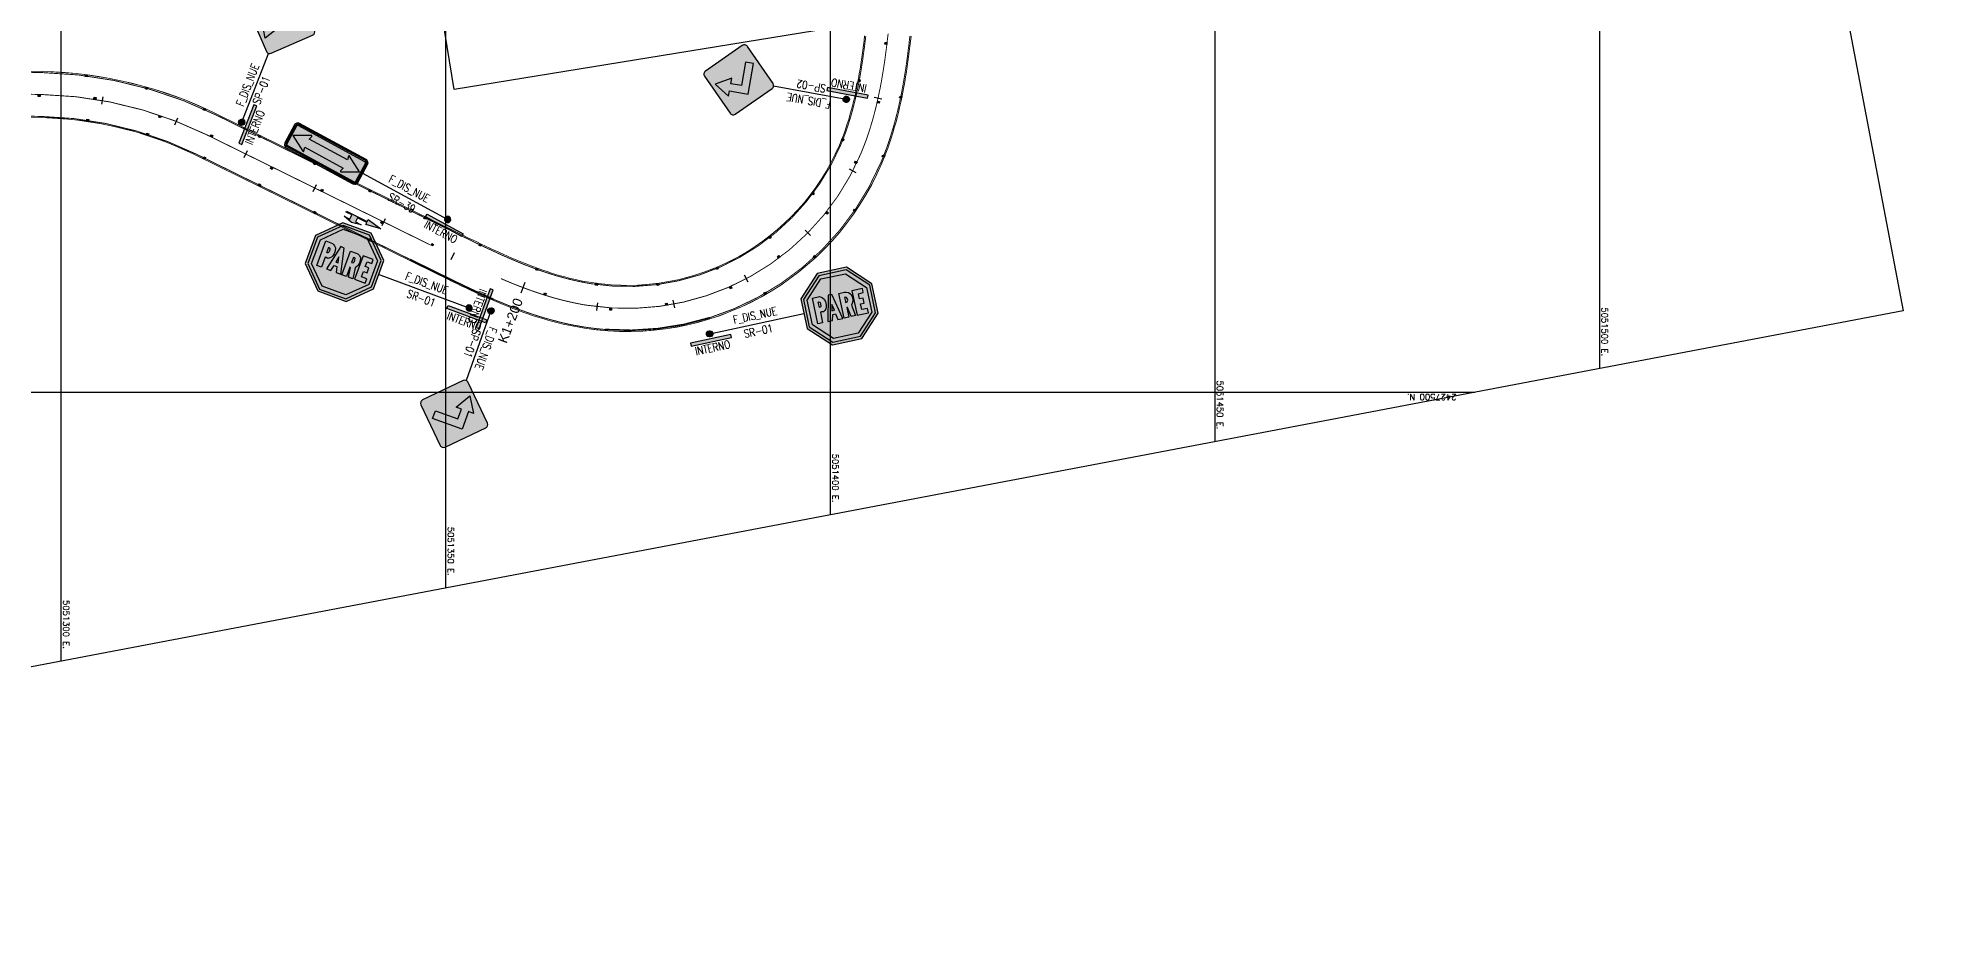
# Model space of a CAD drawing. Header units: metres. Extents: x 5050567 to 5051779, y 2427177 to 2427777.
# Drawn here: x 5051297 to 5051545, y 2427429.6 to 2427546 of the extents above; entities that cross this region are included whole.
import ezdxf
from ezdxf.enums import TextEntityAlignment as Align

# ---------------------------------------------------------------- set-up
doc = ezdxf.new("R2010")
doc.units = ezdxf.units.M
doc.linetypes.add('LCA (1m - 1m)', pattern=[2, 1, -1])
for name, color, linetype in [('C-ROAD-EJE PROYECTADO', 1, 'Continuous'), ('CVD-ALI-STA-MIN-CD', 7, 'Continuous'), ('GEN-COORD-IMPAR', 8, 'Continuous'), ('GEN-COORD-PAR', 8, 'Continuous'), ('Sen_Horizontal', 250, 'Continuous'), ('Sen_Vert_Preventivas', 7, 'Continuous'), ('Sen_Vert_Reglamentarias', 7, 'Continuous'), ('SPI-C-ROAD-STAN-MAJR', 7, 'Continuous'), ('TACHAS', 7, 'Continuous')]:
    doc.layers.add(name, color=color, linetype=linetype)
doc.layers.add('SEN_BASE_DEM', color=7, linetype='Continuous', lineweight=13, true_color=0xffffff)
doc.styles.add('CORDENADAS', font='romans.shx')
doc.styles.add('Romans', font='romans.shx', dxfattribs={"height": 2})
doc.styles.get("Standard").update_dxf_attribs({"font": 'simplex.shx'})
doc.styles.add('TEXTO_ACCION_FASE', font='romans.shx', dxfattribs={"width": 0.8})

# ---------------------------------------------------------------- blocks, each defined once
blk = doc.blocks.new('*U55')
at = {"layer": 'Sen_Horizontal', "true_color": 0xffffff}
h = blk.add_hatch(color=7, dxfattribs=at)
h.dxf.hatch_style = 1
h.paths.add_polyline_path([(0.97, -3.75), (0.67, -5), (0.67, -4.18), (0.07, -4.18), (0.07, -5), (-0.08, -5), (-0.08, -2), (-0.38, -2), (0, 0), (0.37, -2), (0.07, -2), (0.07, -3.33), (0.67, -3.33), (0.67, -2.5)])
at = {"layer": 'Sen_Horizontal', "color": 250, "linetype": 'Continuous'}
blk.add_lwpolyline([(0.97, -3.75), (0.67, -5), (0.67, -4.18), (0.07, -4.18), (0.07, -5), (-0.08, -5), (-0.08, -2), (-0.38, -2), (0, 0), (0.37, -2), (0.07, -2), (0.07, -3.33), (0.67, -3.33), (0.67, -2.5)], close=True, dxfattribs=at)
at = {"layer": 'Sen_Horizontal', "color": 250, "flags": 1}
blk.add_attdef('FASE_ACCIÓN', (2.05, 1.41), '', height=0.4, dxfattribs=at)
blk = doc.blocks.new('THA')
at = {"layer": 'TACHAS'}
h = blk.add_hatch(color=50, dxfattribs=at)
h.paths.add_polyline_path([(-0.12, 0.11), (-0.12, -0.13), (0.12, -0.13), (0.12, 0.11), (0.04, 0.1), (0.04, -0.1), (-0.04, -0.1), (-0.04, 0.1)])
h.paths.add_polyline_path([(-0.04, 0.09), (-0.04, -0.01), (-0.11, -0.01), (-0.11, 0.1)], flags=16)
h.paths.add_polyline_path([(0.04, 0.09), (0.11, 0.1), (0.11, -0.01), (0.04, 0)], flags=16)
h.paths.add_polyline_path([(-0.04, -0.01), (-0.04, -0.09), (-0.11, -0.12), (-0.11, -0.01)], flags=16)
h.paths.add_polyline_path([(0.04, 0), (0.11, -0.01), (0.11, -0.12), (0.04, -0.09)], flags=16)
for color, points in [(50, [(0.04, 0.1), (0.12, 0.11), (-0.12, 0.11), (-0.04, 0.1)]), (40, [(-0.11, -0.01), (-0.04, -0.01), (-0.04, 0.09), (-0.11, 0.1)]), (40, [(0.04, 0.09), (0.04, 0), (0.04, 0), (0.11, -0.01), (0.11, 0.1)]), (40, [(-0.04, -0.01), (-0.11, -0.01), (-0.11, -0.12), (-0.04, -0.09)]), (40, [(0.04, 0), (0.04, -0.09), (0.11, -0.12), (0.11, -0.01)])]:
    blk.add_hatch(color=color, dxfattribs=at).paths.add_polyline_path(points)
blk.add_hatch(color=50, dxfattribs=at).paths.add_polyline_path([(-0.04, 0.1), (-0.04, -0.1), (0.04, -0.1), (0.04, 0.1)], flags=17)
at = {"layer": 'TACHAS', "color": 7, "lineweight": 0, "ltscale": 10}
blk.add_line((0.04, 0), (0.04, 0), dxfattribs=at)
at = {"layer": 'TACHAS', "color": 7, "true_color": 0xffffff}
blk.add_lwpolyline([(0.12, -0.13), (-0.12, -0.13), (-0.12, 0.11), (0.12, 0.11)], close=True, dxfattribs=at)
at = {"layer": 'TACHAS', "color": 18, "lineweight": 0, "true_color": 0x000000, "const_width": 0.0004}
for points in [[(-0.12, -0.13), (0.12, -0.13), (0.12, 0.11), (-0.12, 0.11)], [(0.04, 0.1), (-0.04, 0.1), (-0.04, -0.1), (0.04, -0.1)], [(0.04, -0.09), (0.11, -0.12), (0.11, -0.01), (0.04, 0)]]:
    blk.add_lwpolyline(points, close=True, dxfattribs=at)
for points in [[(-0.12, 0.11), (-0.04, 0.1)], [(-0.04, 0.09), (-0.04, -0.01), (-0.11, -0.01)], [(0.12, 0.11), (0.04, 0.1)], [(0.11, -0.01), (0.11, 0.1), (0.04, 0.09), (0.04, 0), (0.11, -0.01)], [(-0.12, -0.13), (-0.04, -0.1)], [(-0.11, -0.12), (-0.11, -0.01), (-0.04, -0.01), (-0.04, -0.09)], [(-0.11, -0.12), (-0.04, -0.09)], [(0.12, -0.13), (0.04, -0.1)]]:
    blk.add_lwpolyline(points, dxfattribs=at)
at = {"layer": 'TACHAS', "color": 18, "lineweight": 0, "true_color": 0x000000}
blk.add_lwpolyline([(-0.11, 0.1, 0.0004, 0.0004, 0), (-0.04, 0.09, 0.000182, 0.000182, 0)], format="xyseb", dxfattribs=at)
blk = doc.blocks.new('th-')
at = {"layer": 'TACHAS', "true_color": 0xffffff}
h = blk.add_hatch(color=7, dxfattribs=at)
h.dxf.hatch_style = 1
h.paths.add_polyline_path([(0, -0.12), (-0.24, -0.12), (-0.24, 0.12), (0, 0.12)])
at = {"layer": 'TACHAS'}
for points in [[(-0.01, 0.11), (-0.08, 0.1), (-0.08, 0.01), (-0.07, 0.01), (-0.01, 0)], [(-0.01, 0), (-0.08, 0.01), (-0.08, -0.08), (-0.01, -0.11)]]:
    blk.add_hatch(color=1, dxfattribs=at).paths.add_polyline_path(points)
at = {"layer": 'TACHAS', "color": 7, "lineweight": 0, "ltscale": 10}
blk.add_line((-0.08, 0.01), (-0.07, 0.01), dxfattribs=at)
at = {"layer": 'TACHAS', "color": 18, "lineweight": 30, "true_color": 0x000000}
blk.add_lwpolyline([(0, -0.12), (-0.24, -0.12), (-0.24, 0.12), (0, 0.12)], close=True, dxfattribs=at)
at = {"layer": 'TACHAS', "color": 18, "lineweight": 5, "true_color": 0x000000, "const_width": 0.0004}
for points in [[(-0.24, -0.12), (0, -0.12), (0, 0.12), (-0.24, 0.12)], [(-0.08, 0.11), (-0.15, 0.11), (-0.15, -0.08), (-0.08, -0.08)], [(-0.08, -0.08), (-0.01, -0.11), (-0.01, 0), (-0.08, 0.01)]]:
    blk.add_lwpolyline(points, close=True, dxfattribs=at)
at = {"layer": 'TACHAS', "color": 18, "lineweight": 5, "true_color": 0x000000}
for points, const_width in [([(-0.24, 0.12), (-0.15, 0.11)], 0.0004), ([(-0.23, 0.11), (-0.23, 0)], 0.000182), ([(-0.16, 0.1), (-0.16, 0), (-0.23, 0)], 0.0004), ([(0, 0.12), (-0.08, 0.11)], 0.0004), ([(-0.01, 0), (-0.01, 0.11), (-0.08, 0.1), (-0.08, 0.01), (-0.01, 0)], 0.0004), ([(-0.23, -0.11), (-0.23, 0), (-0.16, 0), (-0.16, -0.08)], 0.0004), ([(-0.23, -0.11), (-0.16, -0.08)], 0.0004), ([(0, -0.12), (-0.08, -0.08)], 0.0004)]:
    blk.add_lwpolyline(points, dxfattribs=dict(at, const_width=const_width))
for points in [[(-0.23, 0.11, 0.0004, 0.0004, 0), (-0.16, 0.1, 0.000182, 0.000182, 0)], [(-0.24, -0.12, 0.0004, 0.0004, 0), (-0.15, -0.08, 0.000182, 0.000182, 0)]]:
    blk.add_lwpolyline(points, format="xyseb", dxfattribs=at)
blk = doc.blocks.new('*U83')
h = blk.add_hatch(color=40)
edge = h.paths.add_edge_path()
edge.add_line((18.19, -5.59), (23.35, -0.42))
edge.add_arc((22.92, 0), 0.6, 315, 405)
edge.add_line((23.35, 0.42), (18.19, 5.59))
edge.add_arc((17.76, 5.16), 0.6, 45, 135)
edge.add_line((17.34, 5.59), (12.18, 0.42))
edge.add_arc((12.6, 0), 0.6, 135, 225)
edge.add_line((12.18, -0.42), (17.34, -5.59))
edge.add_arc((17.76, -5.16), 0.6, 225, 315)
at = {"true_color": 0x000000}
h = blk.add_hatch(color=18, dxfattribs=at)
edge = h.paths.add_edge_path()
edge.add_line((18.08, -5.48), (23.24, -0.32))
edge.add_arc((22.92, 0), 0.45, 315, 405)
edge.add_line((23.24, 0.32), (18.08, 5.48))
edge.add_arc((17.76, 5.16), 0.45, 45, 135)
edge.add_line((17.44, 5.48), (12.28, 0.32))
edge.add_arc((12.6, 0), 0.45, 135, 225)
edge.add_line((12.28, -0.32), (17.44, -5.48))
edge.add_arc((17.76, -5.16), 0.45, 225, 315)
edge = h.paths.add_edge_path(flags=16)
edge.add_line((17.97, -5.37), (23.14, -0.21))
edge.add_arc((22.92, 0), 0.3, 315, 405)
edge.add_line((23.14, 0.21), (17.97, 5.37))
edge.add_arc((17.76, 5.16), 0.3, 45, 135)
edge.add_line((17.55, 5.37), (12.39, 0.21))
edge.add_arc((12.6, 0), 0.3, 135, 225)
edge.add_line((12.39, -0.21), (17.55, -5.37))
edge.add_arc((17.76, -5.16), 0.3, 225, 315)
h = blk.add_hatch(color=250)
edge = h.paths.add_edge_path()
edge.add_ellipse((0, 0), major_axis=(-0.358, 0.358), ratio=1, start_angle=225, end_angle=225)
blk.add_hatch(color=18, dxfattribs=at).paths.add_polyline_path([(14.13, 1.41), (16.62, 2.94), (16.62, 2.05), (19.67, 2.05), (19.67, -3.04), (18.34, -3.04), (18.34, 0.85), (16.62, 0.85), (16.62, -0.08)])
blk.add_hatch(color=250).paths.add_polyline_path([(3.35, -0.83), (-3.35, -0.83), (-3.35, -1.33), (3.35, -1.33)])
at = {"color": 18, "linetype": 'Continuous', "lineweight": -3, "true_color": 0x000000}
blk.add_lwpolyline([(17.34, -5.59, 0.414214), (18.19, -5.59), (23.35, -0.42, 0.414214), (23.35, 0.42), (18.19, 5.59, 0.414214), (17.34, 5.59), (12.18, 0.42, 0.414214), (12.18, -0.42)], format="xyb", close=True, dxfattribs=at)
at = {"color": 18, "true_color": 0x000000}
blk.add_lwpolyline([(14.13, 1.41), (16.62, 2.94), (16.62, 2.05), (19.67, 2.05), (19.67, -3.04), (18.34, -3.04), (18.34, 0.85), (16.62, 0.85), (16.62, -0.08)], close=True, dxfattribs=at)
at = {"color": 250}
blk.add_lwpolyline([(-3.35, -0.83), (-3.35, -1.33), (3.35, -1.33), (3.35, -0.83)], close=True, dxfattribs=at)
blk.add_lwpolyline([(0, 0), (12, 0)], dxfattribs=at)
blk.add_ellipse((0, 0), major_axis=(-0.358, 0.358), ratio=1, start_param=3.926991, end_param=10.210176, dxfattribs=at)
at = {"style": 'TEXTO_ACCION_FASE', "width": 0.8}
blk.add_text('SP-01', height=1.3, dxfattribs=at).set_placement((6, -1.1), align=Align.MIDDLE_CENTER)
for tag, p in [('FASE_ACCION', (6, 1.3)), ('INTERNO', (0, -2.3))]:
    blk.add_attdef(tag, text='', height=1.3, dxfattribs=at).set_placement(p, align=Align.MIDDLE_CENTER)
blk = doc.blocks.new('*U84')
h = blk.add_hatch(color=40)
edge = h.paths.add_edge_path()
edge.add_line((18.19, -5.59), (23.35, -0.42))
edge.add_arc((22.92, 0), 0.6, 315, 405)
edge.add_line((23.35, 0.42), (18.19, 5.59))
edge.add_arc((17.76, 5.16), 0.6, 45, 135)
edge.add_line((17.34, 5.59), (12.18, 0.42))
edge.add_arc((12.6, 0), 0.6, 135, 225)
edge.add_line((12.18, -0.42), (17.34, -5.59))
edge.add_arc((17.76, -5.16), 0.6, 225, 315)
at = {"true_color": 0x000000}
h = blk.add_hatch(color=18, dxfattribs=at)
edge = h.paths.add_edge_path()
edge.add_line((18.08, -5.48), (23.24, -0.32))
edge.add_arc((22.92, 0), 0.45, 315, 405)
edge.add_line((23.24, 0.32), (18.08, 5.48))
edge.add_arc((17.76, 5.16), 0.45, 45, 135)
edge.add_line((17.44, 5.48), (12.28, 0.32))
edge.add_arc((12.6, 0), 0.45, 135, 225)
edge.add_line((12.28, -0.32), (17.44, -5.48))
edge.add_arc((17.76, -5.16), 0.45, 225, 315)
edge = h.paths.add_edge_path(flags=16)
edge.add_line((17.97, -5.37), (23.14, -0.21))
edge.add_arc((22.92, 0), 0.3, 315, 405)
edge.add_line((23.14, 0.21), (17.97, 5.37))
edge.add_arc((17.76, 5.16), 0.3, 45, 135)
edge.add_line((17.55, 5.37), (12.39, 0.21))
edge.add_arc((12.6, 0), 0.3, 135, 225)
edge.add_line((12.39, -0.21), (17.55, -5.37))
edge.add_arc((17.76, -5.16), 0.3, 225, 315)
h = blk.add_hatch(color=250)
edge = h.paths.add_edge_path()
edge.add_ellipse((0, 0), major_axis=(-0.358, 0.358), ratio=1, start_angle=225, end_angle=225)
blk.add_hatch(color=18, dxfattribs=at).paths.add_polyline_path([(21.39, 1.41), (18.9, 2.94), (18.9, 2.05), (15.86, 2.05), (15.86, -3.04), (17.18, -3.04), (17.18, 0.85), (18.9, 0.85), (18.9, -0.08)])
blk.add_hatch(color=250).paths.add_polyline_path([(3.35, -0.83), (-3.35, -0.83), (-3.35, -1.33), (3.35, -1.33)])
at = {"color": 18, "true_color": 0x000000}
blk.add_line((17.76, 0), (17.76, 0), dxfattribs=at)
at = {"color": 18, "linetype": 'Continuous', "lineweight": -3, "true_color": 0x000000}
blk.add_lwpolyline([(17.34, -5.59, 0.414214), (18.19, -5.59), (23.35, -0.42, 0.414214), (23.35, 0.42), (18.19, 5.59, 0.414214), (17.34, 5.59), (12.18, 0.42, 0.414214), (12.18, -0.42)], format="xyb", close=True, dxfattribs=at)
at = {"color": 18, "true_color": 0x000000}
blk.add_lwpolyline([(21.39, 1.41), (18.9, 2.94), (18.9, 2.05), (15.86, 2.05), (15.86, -3.04), (17.18, -3.04), (17.18, 0.85), (18.9, 0.85), (18.9, -0.08)], close=True, dxfattribs=at)
at = {"color": 250}
blk.add_lwpolyline([(-3.35, -0.83), (-3.35, -1.33), (3.35, -1.33), (3.35, -0.83)], close=True, dxfattribs=at)
blk.add_lwpolyline([(0, 0), (12, 0)], dxfattribs=at)
blk.add_ellipse((0, 0), major_axis=(-0.358, 0.358), ratio=1, start_param=3.926991, end_param=10.210176, dxfattribs=at)
at = {"style": 'TEXTO_ACCION_FASE', "width": 0.8}
blk.add_text('SP-02', height=1.3, dxfattribs=at).set_placement((6, -1.1), align=Align.MIDDLE_CENTER)
for tag, p in [('FASE_ACCION', (6, 1.3)), ('INTERNO', (0, -2.3))]:
    blk.add_attdef(tag, text='', height=1.3, dxfattribs=at).set_placement(p, align=Align.MIDDLE_CENTER)
blk = doc.blocks.new('*U103')
at = {"true_color": 0x000000}
h = blk.add_hatch(color=18, dxfattribs=at)
edge = h.paths.add_edge_path(flags=16)
edge.add_arc((-18.94, -1.37), 0.1, 166.3423, 299.1139)
edge.add_line((-18.89, -1.46), (-16.27, 0))
edge.add_line((-16.27, 0), (-18.89, 1.46))
edge.add_arc((-18.94, 1.37), 0.1, 60.8861, 193.6577)
edge.add_line((-19.04, 1.35), (-18.89, 0.75))
edge.add_line((-18.89, 0.75), (-25.97, 0.75))
edge.add_line((-25.97, 0.75), (-25.82, 1.35))
edge.add_arc((-25.92, 1.37), 0.1, 346.3423, 479.1139)
edge.add_line((-25.97, 1.46), (-28.59, 0))
edge.add_line((-28.59, 0), (-25.97, -1.46))
edge.add_arc((-25.92, -1.37), 0.1, 240.8861, 373.6577)
edge.add_line((-25.82, -1.35), (-25.97, -0.75))
edge.add_line((-25.97, -0.75), (-18.89, -0.75))
edge.add_line((-18.89, -0.75), (-19.04, -1.35))
edge = h.paths.add_edge_path()
edge.add_arc((-16.27, -1.65), 0.6, 270, 360)
edge.add_line((-15.67, -1.65), (-15.67, 1.65))
edge.add_arc((-16.27, 1.65), 0.6, 0, 90)
edge.add_line((-16.27, 2.25), (-28.59, 2.25))
edge.add_arc((-28.59, 1.65), 0.6, 90, 180)
edge.add_line((-29.19, 1.65), (-29.19, -1.65))
edge.add_arc((-28.59, -1.65), 0.6, 180, 270)
edge.add_line((-28.59, -2.25), (-16.27, -2.25))
at = {"true_color": 0xffffff}
h = blk.add_hatch(color=7, dxfattribs=at)
edge = h.paths.add_edge_path(flags=16)
edge.add_arc((-16.27, -1.65), 0.2, 270, 360)
edge.add_line((-16.07, -1.65), (-16.07, 1.65))
edge.add_arc((-16.27, 1.65), 0.2, 0, 90)
edge.add_line((-16.27, 1.85), (-28.59, 1.85))
edge.add_arc((-28.59, 1.65), 0.2, 90, 180)
edge.add_line((-28.79, 1.65), (-28.79, -1.65))
edge.add_arc((-28.59, -1.65), 0.2, 180, 270)
edge.add_line((-28.59, -1.85), (-16.27, -1.85))
edge = h.paths.add_edge_path()
edge.add_arc((-16.27, -1.65), 0.4, 270, 360)
edge.add_line((-15.87, -1.65), (-15.87, 1.65))
edge.add_arc((-16.27, 1.65), 0.4, 0, 90)
edge.add_line((-16.27, 2.05), (-28.59, 2.05))
edge.add_arc((-28.59, 1.65), 0.4, 90, 180)
edge.add_line((-28.99, 1.65), (-28.99, -1.65))
edge.add_arc((-28.59, -1.65), 0.4, 180, 270)
edge.add_line((-28.59, -2.05), (-16.27, -2.05))
blk.add_hatch(color=7, dxfattribs=at).paths.add_polyline_path([(-25.97, 0.75), (-25.82, 1.35, 0.654205), (-25.97, 1.46), (-28.59, 0), (-25.97, -1.46, 0.654205), (-25.82, -1.35), (-25.97, -0.75), (-18.89, -0.75), (-19.04, -1.35, 0.654205), (-18.89, -1.46), (-16.27, 0), (-18.89, 1.46, 0.654205), (-19.04, 1.35), (-18.89, 0.75)])
h = blk.add_hatch(color=250)
edge = h.paths.add_edge_path()
edge.add_ellipse((0, 0), major_axis=(0.358, 0.358), ratio=1, start_angle=135, end_angle=135, ccw=False)
blk.add_hatch(color=250).paths.add_polyline_path([(-3.35, -0.83), (3.35, -0.83), (3.35, -1.33), (-3.35, -1.33)])
at = {"color": 18, "linetype": 'Continuous', "lineweight": -3, "true_color": 0x000000}
for points in [[(-16.27, -2.25, 0.414214), (-15.67, -1.65), (-15.67, 1.65, 0.414214), (-16.27, 2.25), (-28.59, 2.25, 0.414214), (-29.19, 1.65), (-29.19, -1.65, 0.414214), (-28.59, -2.25)], [(-16.27, -2.05, 0.414214), (-15.87, -1.65), (-15.87, 1.65, 0.414214), (-16.27, 2.05), (-28.59, 2.05, 0.414214), (-28.99, 1.65), (-28.99, -1.65, 0.414214), (-28.59, -2.05)], [(-16.27, -1.85, 0.414214), (-16.07, -1.65), (-16.07, 1.65, 0.414214), (-16.27, 1.85), (-28.59, 1.85, 0.414214), (-28.79, 1.65), (-28.79, -1.65, 0.414214), (-28.59, -1.85)]]:
    blk.add_lwpolyline(points, format="xyb", close=True, dxfattribs=at)
at = {"color": 18, "true_color": 0x000000}
blk.add_lwpolyline([(-19.04, -1.35, 0.654205), (-18.89, -1.46), (-16.27, 0), (-18.89, 1.46, 0.654205), (-19.04, 1.35), (-18.89, 0.75), (-25.97, 0.75), (-25.82, 1.35, 0.654205), (-25.97, 1.46), (-28.59, 0), (-25.97, -1.46, 0.654205), (-25.82, -1.35), (-25.97, -0.75), (-18.89, -0.75)], format="xyb", close=True, dxfattribs=at)
at = {"color": 250}
blk.add_lwpolyline([(0, 0), (-15.67, 0)], dxfattribs=at)
blk.add_lwpolyline([(3.35, -0.83), (3.35, -1.33), (-3.35, -1.33), (-3.35, -0.83)], close=True, dxfattribs=at)
at = {"color": 250, "extrusion": (0, 0, -1)}
blk.add_ellipse((0, 0), major_axis=(0.358, 0.358), ratio=1, start_param=3.926991, end_param=10.210176, dxfattribs=at)
at = {"style": 'TEXTO_ACCION_FASE', "width": 0.8}
blk.add_text('SR-39', height=1.3, dxfattribs=at).set_placement((-7.84, -1.2), align=Align.MIDDLE_CENTER)
for tag, p in [('FASE_ACCION', (-7.84, 1.4)), ('INTERNO', (0, -2.3))]:
    blk.add_attdef(tag, text='', height=1.3, dxfattribs=at).set_placement(p, align=Align.MIDDLE_CENTER)
blk = doc.blocks.new('*U106')
for color, points in [(1, [(-27.49, 2.45), (-27.49, -2.45), (-24.03, -5.91), (-19.13, -5.91), (-15.67, -2.45), (-15.67, 2.45), (-19.13, 5.91), (-24.03, 5.91)]), (250, [(-3.35, -0.83), (3.35, -0.83), (3.35, -1.33), (-3.35, -1.33)])]:
    blk.add_hatch(color=color).paths.add_polyline_path(points)
at = {"true_color": 0xffffff}
h = blk.add_hatch(color=7, dxfattribs=at)
h.dxf.hatch_style = 1
h.paths.add_polyline_path([(-27.08, 2.28), (-27.08, -2.28), (-23.86, -5.51), (-19.3, -5.51), (-16.07, -2.28), (-16.07, 2.28), (-19.3, 5.51), (-23.86, 5.51)])
h.paths.add_polyline_path([(-23.62, 4.94), (-26.52, 2.05), (-26.52, -2.05), (-23.62, -4.94), (-19.53, -4.94), (-16.64, -2.05), (-16.64, 2.05), (-19.53, 4.94)], flags=16)
h.paths.add_polyline_path([(-20.49, 1.21), (-20.26, 1.21), (-19.82, 0.87), (-20.49, 0.05)], flags=0)
h = blk.add_hatch(color=7, dxfattribs=at)
h.dxf.hatch_style = 1
h.paths.add_polyline_path([(-24.82, 1.36), (-24.78, 1.36), (-24.62, 1.31), (-24.55, 1.21), (-24.51, 0.99), (-24.54, 0.64), (-24.57, 0.54), (-24.66, 0.48), (-24.71, 0.47), (-24.82, 0.47)], flags=16)
h.paths.add_polyline_path([(-25.61, 2.18), (-24.44, 2.18), (-24.2, 2.03), (-23.99, 1.9), (-23.77, 1.64), (-23.66, 1.2), (-23.63, 0.66), (-23.71, 0.29), (-23.86, 0.03), (-24.05, -0.2), (-24.31, -0.37), (-24.66, -0.33), (-24.82, -0.34), (-24.82, -2.07), (-25.61, -2.07)])
h.paths.add_polyline_path([(-22.75, 0.48), (-22.93, -0.49), (-22.51, -0.47)], flags=16)
h.paths.add_polyline_path([(-23.02, 2.14), (-23.96, -2.07), (-23.18, -2.07), (-22.94, -1.12), (-22.49, -1.12), (-22.28, -2.07), (-21.47, -2.07), (-22.41, 2.1)])
h.paths.add_polyline_path([(-20.49, 1.21), (-20.49, 0.32), (-20.44, 0.32), (-20.22, 0.39), (-20.13, 0.5), (-20.08, 0.64), (-20.11, 0.93), (-20.17, 1.13), (-20.26, 1.21)], flags=16)
h.paths.add_polyline_path([(-20.33, 2.03), (-20.03, 2), (-19.69, 1.86), (-19.39, 1.53), (-19.26, 1.09), (-19.23, 0.69), (-19.32, 0.31), (-19.47, -0.01), (-19.64, -0.26), (-19.66, -0.27), (-19.36, -2.07), (-20.11, -2.07), (-20.39, -0.5), (-20.47, -0.5), (-20.47, -2.07), (-21.27, -2.07), (-21.27, 2.03)])
h.paths.add_polyline_path([(-17.35, 2.01), (-19.11, 2.01), (-19.11, -2.07), (-17.22, -2.07), (-17.22, -1.32), (-18.18, -1.32), (-18.18, -0.36), (-17.54, -0.36), (-17.54, 0.47), (-18.16, 0.47), (-18.16, 1.32), (-17.35, 1.32)])
h = blk.add_hatch(color=250)
edge = h.paths.add_edge_path()
edge.add_ellipse((0, 0), major_axis=(0.358, 0.358), ratio=1, start_angle=135, end_angle=135, ccw=False)
at = {"color": 1}
for points in [[(-19.13, 5.91), (-24.03, 5.91), (-27.49, 2.45), (-27.49, -2.45), (-24.03, -5.91), (-19.13, -5.91), (-15.67, -2.45), (-15.67, 2.45)], [(-19.3, 5.51), (-23.86, 5.51), (-27.08, 2.28), (-27.08, -2.28), (-23.86, -5.51), (-19.3, -5.51), (-16.07, -2.28), (-16.07, 2.28)], [(-19.53, 4.94), (-16.64, 2.05), (-16.64, -2.05), (-19.53, -4.94), (-23.62, -4.94), (-26.52, -2.05), (-26.52, 2.05), (-23.62, 4.94)]]:
    blk.add_lwpolyline(points, close=True, dxfattribs=at)
at = {"color": 7, "true_color": 0xffffff}
for points in [[(-25.61, 2.18), (-24.44, 2.18), (-24.2, 2.03), (-23.99, 1.9), (-23.77, 1.64), (-23.66, 1.2), (-23.63, 0.66), (-23.71, 0.29), (-23.86, 0.03), (-24.05, -0.2), (-24.31, -0.37), (-24.66, -0.33), (-24.82, -0.34), (-24.82, -2.07), (-25.61, -2.07)], [(-24.82, 1.36), (-24.78, 1.36), (-24.62, 1.31), (-24.55, 1.21), (-24.51, 0.99), (-24.54, 0.64), (-24.57, 0.54), (-24.66, 0.48), (-24.71, 0.47), (-24.82, 0.47)], [(-23.02, 2.14), (-23.96, -2.07), (-23.18, -2.07), (-22.94, -1.12), (-22.49, -1.12), (-22.28, -2.07), (-21.47, -2.07), (-22.41, 2.1)], [(-22.75, 0.48), (-22.93, -0.49), (-22.51, -0.47)], [(-20.33, 2.03), (-20.03, 2), (-19.69, 1.86), (-19.39, 1.53), (-19.26, 1.09), (-19.23, 0.69), (-19.32, 0.31), (-19.47, -0.01), (-19.64, -0.26), (-19.66, -0.27), (-19.36, -2.07), (-20.11, -2.07), (-20.39, -0.5), (-20.47, -0.5), (-20.47, -2.07), (-21.27, -2.07), (-21.27, 2.03)], [(-20.49, 1.21), (-20.49, 0.32), (-20.44, 0.32), (-20.22, 0.39), (-20.13, 0.5), (-20.08, 0.64), (-20.11, 0.93), (-20.17, 1.13), (-20.26, 1.21)], [(-17.35, 2.01), (-19.11, 2.01), (-19.11, -2.07), (-17.22, -2.07), (-17.22, -1.32), (-18.18, -1.32), (-18.18, -0.36), (-17.54, -0.36), (-17.54, 0.47), (-18.16, 0.47), (-18.16, 1.32), (-17.35, 1.32)]]:
    blk.add_lwpolyline(points, close=True, dxfattribs=at)
at = {"color": 250}
blk.add_lwpolyline([(0, 0), (-15.67, 0)], dxfattribs=at)
blk.add_lwpolyline([(3.35, -0.83), (3.35, -1.33), (-3.35, -1.33), (-3.35, -0.83)], close=True, dxfattribs=at)
at = {"color": 250, "extrusion": (0, 0, -1)}
blk.add_ellipse((0, 0), major_axis=(0.358, 0.358), ratio=1, start_param=3.926991, end_param=10.210176, dxfattribs=at)
at = {"style": 'TEXTO_ACCION_FASE', "width": 0.8}
blk.add_text('SR-01', height=1.3, dxfattribs=at).set_placement((-7.84, -1.2), align=Align.MIDDLE_CENTER)
for tag, p in [('FASE_ACCION', (-7.84, 1.4)), ('INTERNO', (0, -2.3))]:
    blk.add_attdef(tag, text='', height=1.3, dxfattribs=at).set_placement(p, align=Align.MIDDLE_CENTER)
blk = doc.blocks.new('*U107')
for color, points in [(1, [(15.67, 2.45), (15.67, -2.45), (19.13, -5.91), (24.03, -5.91), (27.49, -2.45), (27.49, 2.45), (24.03, 5.91), (19.13, 5.91)]), (250, [(3.35, -0.83), (-3.35, -0.83), (-3.35, -1.33), (3.35, -1.33)])]:
    blk.add_hatch(color=color).paths.add_polyline_path(points)
at = {"true_color": 0xffffff}
h = blk.add_hatch(color=7, dxfattribs=at)
h.dxf.hatch_style = 1
h.paths.add_polyline_path([(16.07, 2.28), (16.07, -2.28), (19.3, -5.51), (23.86, -5.51), (27.08, -2.28), (27.08, 2.28), (23.86, 5.51), (19.3, 5.51)])
h.paths.add_polyline_path([(19.53, 4.94), (16.64, 2.05), (16.64, -2.05), (19.53, -4.94), (23.62, -4.94), (26.52, -2.05), (26.52, 2.05), (23.62, 4.94)], flags=16)
h.paths.add_polyline_path([(22.67, 1.21), (22.89, 1.21), (23.33, 0.87), (22.67, 0.05)], flags=0)
h = blk.add_hatch(color=250)
edge = h.paths.add_edge_path()
edge.add_ellipse((0, 0), major_axis=(-0.358, 0.358), ratio=1, start_angle=225, end_angle=225)
h = blk.add_hatch(color=7, dxfattribs=at)
h.dxf.hatch_style = 1
h.paths.add_polyline_path([(18.33, 1.36), (18.38, 1.36), (18.54, 1.31), (18.6, 1.21), (18.64, 0.99), (18.62, 0.64), (18.58, 0.54), (18.49, 0.48), (18.44, 0.47), (18.33, 0.47)], flags=16)
h.paths.add_polyline_path([(17.55, 2.18), (18.72, 2.18), (18.95, 2.03), (19.17, 1.9), (19.38, 1.64), (19.5, 1.2), (19.52, 0.66), (19.44, 0.29), (19.3, 0.03), (19.1, -0.2), (18.85, -0.37), (18.5, -0.33), (18.33, -0.34), (18.33, -2.07), (17.55, -2.07)])
h.paths.add_polyline_path([(20.41, 0.48), (20.22, -0.49), (20.65, -0.47)], flags=16)
h.paths.add_polyline_path([(20.13, 2.14), (19.19, -2.07), (19.97, -2.07), (20.21, -1.12), (20.66, -1.12), (20.87, -2.07), (21.68, -2.07), (20.75, 2.1)])
h.paths.add_polyline_path([(22.67, 1.21), (22.67, 0.32), (22.72, 0.32), (22.94, 0.39), (23.03, 0.5), (23.08, 0.64), (23.05, 0.93), (22.99, 1.13), (22.89, 1.21)], flags=16)
h.paths.add_polyline_path([(22.83, 2.03), (23.13, 2), (23.47, 1.86), (23.77, 1.53), (23.89, 1.09), (23.93, 0.69), (23.83, 0.31), (23.68, -0.01), (23.52, -0.26), (23.5, -0.27), (23.8, -2.07), (23.05, -2.07), (22.77, -0.5), (22.68, -0.5), (22.68, -2.07), (21.88, -2.07), (21.88, 2.03)])
h.paths.add_polyline_path([(25.81, 2.01), (24.05, 2.01), (24.05, -2.07), (25.93, -2.07), (25.93, -1.32), (24.98, -1.32), (24.98, -0.36), (25.62, -0.36), (25.62, 0.47), (24.99, 0.47), (24.99, 1.32), (25.81, 1.32)])
at = {"color": 1}
for points in [[(24.03, 5.91), (19.13, 5.91), (15.67, 2.45), (15.67, -2.45), (19.13, -5.91), (24.03, -5.91), (27.49, -2.45), (27.49, 2.45)], [(23.86, 5.51), (19.3, 5.51), (16.07, 2.28), (16.07, -2.28), (19.3, -5.51), (23.86, -5.51), (27.08, -2.28), (27.08, 2.28)], [(23.62, 4.94), (26.52, 2.05), (26.52, -2.05), (23.62, -4.94), (19.53, -4.94), (16.64, -2.05), (16.64, 2.05), (19.53, 4.94)]]:
    blk.add_lwpolyline(points, close=True, dxfattribs=at)
at = {"color": 7, "true_color": 0xffffff}
for points in [[(17.55, 2.18), (18.72, 2.18), (18.95, 2.03), (19.17, 1.9), (19.38, 1.64), (19.5, 1.2), (19.52, 0.66), (19.44, 0.29), (19.3, 0.03), (19.1, -0.2), (18.85, -0.37), (18.5, -0.33), (18.33, -0.34), (18.33, -2.07), (17.55, -2.07)], [(18.33, 1.36), (18.38, 1.36), (18.54, 1.31), (18.6, 1.21), (18.64, 0.99), (18.62, 0.64), (18.58, 0.54), (18.49, 0.48), (18.44, 0.47), (18.33, 0.47)], [(20.13, 2.14), (19.19, -2.07), (19.97, -2.07), (20.21, -1.12), (20.66, -1.12), (20.87, -2.07), (21.68, -2.07), (20.75, 2.1)], [(20.41, 0.48), (20.22, -0.49), (20.65, -0.47)], [(22.83, 2.03), (23.13, 2), (23.47, 1.86), (23.77, 1.53), (23.89, 1.09), (23.93, 0.69), (23.83, 0.31), (23.68, -0.01), (23.52, -0.26), (23.5, -0.27), (23.8, -2.07), (23.05, -2.07), (22.77, -0.5), (22.68, -0.5), (22.68, -2.07), (21.88, -2.07), (21.88, 2.03)], [(22.67, 1.21), (22.67, 0.32), (22.72, 0.32), (22.94, 0.39), (23.03, 0.5), (23.08, 0.64), (23.05, 0.93), (22.99, 1.13), (22.89, 1.21)], [(25.81, 2.01), (24.05, 2.01), (24.05, -2.07), (25.93, -2.07), (25.93, -1.32), (24.98, -1.32), (24.98, -0.36), (25.62, -0.36), (25.62, 0.47), (24.99, 0.47), (24.99, 1.32), (25.81, 1.32)]]:
    blk.add_lwpolyline(points, close=True, dxfattribs=at)
at = {"color": 250}
blk.add_lwpolyline([(-3.35, -0.83), (-3.35, -1.33), (3.35, -1.33), (3.35, -0.83)], close=True, dxfattribs=at)
blk.add_lwpolyline([(0, 0), (15.67, 0)], dxfattribs=at)
blk.add_ellipse((0, 0), major_axis=(-0.358, 0.358), ratio=1, start_param=3.926991, end_param=10.210176, dxfattribs=at)
at = {"style": 'TEXTO_ACCION_FASE', "width": 0.8}
blk.add_text('SR-01', height=1.3, dxfattribs=at).set_placement((7.84, -1.2), align=Align.MIDDLE_CENTER)
for tag, p in [('FASE_ACCION', (7.84, 1.4)), ('INTERNO', (0, -2.3))]:
    blk.add_attdef(tag, text='', height=1.3, dxfattribs=at).set_placement(p, align=Align.MIDDLE_CENTER)
blk = doc.blocks.new('AeccTickLine')
blk.add_line((0, -0.5), (0, 0.5))

msp = doc.modelspace()

# ---------------------------------------------------------------- linework, layer by layer
at = {"layer": 'C-ROAD-EJE PROYECTADO', "color": 30, "linetype": 'Continuous', "lineweight": -3, "const_width": 0.05, "flags": 128}
for points in [[(5051259.82, 2427536.51), (5051297.41, 2427535.69, -0.109433), (5051317.58, 2427530.77), (5051348.48, 2427515.54), (5051349.06, 2427515.26), (5051349.64, 2427514.97), (5051350.23, 2427514.68), (5051350.81, 2427514.4), (5051351.4, 2427514.11), (5051351.99, 2427513.83), (5051352.58, 2427513.55), (5051353.18, 2427513.27), (5051353.78, 2427512.99), (5051354.38, 2427512.71), (5051354.99, 2427512.44), (5051355.6, 2427512.17), (5051356.21, 2427511.9), (5051356.83, 2427511.64), (5051357.45, 2427511.39), (5051358.08, 2427511.13), (5051358.71, 2427510.89), (5051359.34, 2427510.65), (5051359.98, 2427510.42), (5051360.63, 2427510.19), (5051361.27, 2427509.97), (5051361.93, 2427509.76), (5051362.58, 2427509.56), (5051363.25, 2427509.37), (5051363.91, 2427509.18), (5051364.58, 2427509.01), (5051365.26, 2427508.85), (5051365.94, 2427508.7), (5051366.63, 2427508.56), (5051367.32, 2427508.43), (5051368.01, 2427508.31, 0.343178), (5051406.67, 2427529.76), (5051406.94, 2427530.41), (5051407.19, 2427531.06), (5051407.44, 2427531.71), (5051407.67, 2427532.37), (5051407.89, 2427533.03), (5051408.1, 2427533.69), (5051408.29, 2427534.35), (5051408.48, 2427535.02), (5051408.66, 2427535.68), (5051408.82, 2427536.35), (5051408.98, 2427537.01), (5051409.13, 2427537.68), (5051409.27, 2427538.34), (5051409.4, 2427539.01), (5051409.53, 2427539.67), (5051409.65, 2427540.34), (5051409.76, 2427541), (5051409.86, 2427541.66), (5051409.96, 2427542.33), (5051410.06, 2427542.99), (5051410.15, 2427543.64), (5051410.23, 2427544.3), (5051410.31, 2427544.96), (5051410.39, 2427545.61), (5051410.47, 2427546.27)], [(5051259.95, 2427542.51), (5051297.54, 2427541.69, -0.109433), (5051320.23, 2427536.15), (5051351.13, 2427520.92), (5051351.71, 2427520.64), (5051352.29, 2427520.36), (5051352.86, 2427520.07), (5051353.44, 2427519.8), (5051354.01, 2427519.52), (5051354.58, 2427519.24), (5051355.15, 2427518.97), (5051355.72, 2427518.7), (5051356.29, 2427518.44), (5051356.86, 2427518.18), (5051357.43, 2427517.92), (5051358, 2427517.67), (5051358.57, 2427517.42), (5051359.15, 2427517.18), (5051359.72, 2427516.94), (5051360.29, 2427516.71), (5051360.86, 2427516.49), (5051361.43, 2427516.27), (5051362.01, 2427516.07), (5051362.58, 2427515.86), (5051363.15, 2427515.67), (5051363.73, 2427515.48), (5051364.31, 2427515.31), (5051364.88, 2427515.14), (5051365.46, 2427514.98), (5051366.04, 2427514.83), (5051366.62, 2427514.69), (5051367.19, 2427514.56), (5051367.77, 2427514.44), (5051368.35, 2427514.34), (5051368.94, 2427514.24, 0.343096), (5051401.15, 2427532.11), (5051401.37, 2427532.65), (5051401.59, 2427533.2), (5051401.8, 2427533.76), (5051401.99, 2427534.32), (5051402.18, 2427534.88), (5051402.36, 2427535.45), (5051402.53, 2427536.02), (5051402.69, 2427536.6), (5051402.85, 2427537.18), (5051403, 2427537.77), (5051403.14, 2427538.36), (5051403.27, 2427538.95), (5051403.39, 2427539.55), (5051403.51, 2427540.15), (5051403.63, 2427540.75), (5051403.74, 2427541.36), (5051403.84, 2427541.97), (5051403.94, 2427542.58), (5051404.03, 2427543.2), (5051404.12, 2427543.81), (5051404.2, 2427544.43), (5051404.28, 2427545.05), (5051404.36, 2427545.68), (5051404.43, 2427546.31)]]:
    msp.add_lwpolyline(points, format="xyb", dxfattribs=at)
at = {"layer": 'GEN-COORD-IMPAR', "linetype": 'Continuous'}
msp.add_lwpolyline([(5051323.74, 2427707.4), (5051751.59, 2427777.04), (5051778.95, 2427608.98), (5051351.09, 2427539.34)], close=True, dxfattribs=at)
at = {"layer": 'GEN-COORD-PAR', "linetype": 'Continuous'}
for p, q in [((5051500, 2427503.08), (5051500, 2427676.41)), ((5051450, 2427493.57), (5051450, 2427666.9)), ((5051400, 2427484.06), (5051400, 2427657.39)), ((5051350, 2427474.55), (5051350, 2427647.88)), ((5051300, 2427465.04), (5051300, 2427638.37)), ((5051100.2, 2427500), (5051483.78, 2427500))]:
    msp.add_line(p, q, dxfattribs=at)
msp.add_lwpolyline([(5051081.78, 2427596.86), (5051507.63, 2427677.86), (5051539.44, 2427510.59), (5051113.6, 2427429.59)], close=True, dxfattribs=at)
at = {"layer": 'SEN_BASE_DEM'}
for points in [[(5051259.82, 2427536.51), (5051297.41, 2427535.69, -0.109433), (5051317.58, 2427530.77), (5051348.48, 2427515.54), (5051349.06, 2427515.26), (5051349.64, 2427514.97), (5051350.23, 2427514.68), (5051350.81, 2427514.4), (5051351.4, 2427514.11), (5051351.99, 2427513.83), (5051352.58, 2427513.55), (5051353.18, 2427513.27), (5051353.78, 2427512.99), (5051354.38, 2427512.71), (5051354.99, 2427512.44), (5051355.6, 2427512.17), (5051356.21, 2427511.9), (5051356.83, 2427511.64), (5051357.45, 2427511.39), (5051358.08, 2427511.13), (5051358.71, 2427510.89), (5051359.34, 2427510.65), (5051359.98, 2427510.42), (5051360.63, 2427510.19), (5051361.27, 2427509.97), (5051361.93, 2427509.76), (5051362.58, 2427509.56), (5051363.25, 2427509.37), (5051363.91, 2427509.18), (5051364.58, 2427509.01), (5051365.26, 2427508.85), (5051365.94, 2427508.7), (5051366.63, 2427508.56), (5051367.32, 2427508.43), (5051368.01, 2427508.31, 0.343178), (5051406.67, 2427529.76), (5051406.94, 2427530.41), (5051407.19, 2427531.06), (5051407.44, 2427531.71), (5051407.67, 2427532.37), (5051407.89, 2427533.03), (5051408.1, 2427533.69), (5051408.29, 2427534.35), (5051408.48, 2427535.02), (5051408.66, 2427535.68), (5051408.82, 2427536.35), (5051408.98, 2427537.01), (5051409.13, 2427537.68), (5051409.27, 2427538.34), (5051409.4, 2427539.01), (5051409.53, 2427539.67), (5051409.65, 2427540.34), (5051409.76, 2427541), (5051409.86, 2427541.66), (5051409.96, 2427542.33), (5051410.06, 2427542.99), (5051410.15, 2427543.64), (5051410.23, 2427544.3), (5051410.31, 2427544.96), (5051410.39, 2427545.61), (5051410.47, 2427546.27)], [(5051404.43, 2427546.31), (5051404.36, 2427545.68), (5051404.28, 2427545.05), (5051404.2, 2427544.43), (5051404.12, 2427543.81), (5051404.03, 2427543.2), (5051403.94, 2427542.58), (5051403.84, 2427541.97), (5051403.74, 2427541.36), (5051403.63, 2427540.75), (5051403.51, 2427540.15), (5051403.39, 2427539.55), (5051403.27, 2427538.95), (5051403.14, 2427538.36), (5051403, 2427537.77), (5051402.85, 2427537.18), (5051402.69, 2427536.6), (5051402.53, 2427536.02), (5051402.36, 2427535.45), (5051402.18, 2427534.88), (5051401.99, 2427534.32), (5051401.8, 2427533.76), (5051401.59, 2427533.2), (5051401.37, 2427532.65), (5051401.15, 2427532.11, -0.343096), (5051368.94, 2427514.24), (5051368.35, 2427514.34), (5051367.77, 2427514.44), (5051367.19, 2427514.56), (5051366.62, 2427514.69), (5051366.04, 2427514.83), (5051365.46, 2427514.98), (5051364.88, 2427515.14), (5051364.31, 2427515.31), (5051363.73, 2427515.48), (5051363.15, 2427515.67), (5051362.58, 2427515.86), (5051362.01, 2427516.07), (5051361.43, 2427516.27), (5051360.86, 2427516.49), (5051360.29, 2427516.71), (5051359.72, 2427516.94), (5051359.15, 2427517.18), (5051358.57, 2427517.42), (5051358, 2427517.67), (5051357.43, 2427517.92), (5051356.86, 2427518.18), (5051356.29, 2427518.44), (5051355.72, 2427518.7), (5051355.15, 2427518.97), (5051354.58, 2427519.24), (5051354.01, 2427519.52), (5051353.44, 2427519.8), (5051352.86, 2427520.07), (5051352.29, 2427520.36), (5051351.71, 2427520.64), (5051351.13, 2427520.92), (5051320.23, 2427536.15, 0.109433), (5051297.54, 2427541.69), (5051259.95, 2427542.51, -0.214516)]]:
    msp.add_lwpolyline(points, format="xyb", dxfattribs=at)
at = {"layer": 'SEN_BASE_DEM', "const_width": 0.12, "flags": 128}
for points in [[(5051404.58, 2427546.29), (5051404.51, 2427545.66), (5051404.43, 2427545.04), (5051404.35, 2427544.41), (5051404.26, 2427543.79), (5051404.18, 2427543.17), (5051404.08, 2427542.56), (5051403.99, 2427541.95), (5051403.88, 2427541.33), (5051403.78, 2427540.73), (5051403.66, 2427540.12), (5051403.54, 2427539.52), (5051403.41, 2427538.92), (5051403.28, 2427538.33), (5051403.14, 2427537.73), (5051402.99, 2427537.15), (5051402.84, 2427536.56), (5051402.67, 2427535.98), (5051402.5, 2427535.41), (5051402.32, 2427534.83), (5051402.13, 2427534.27), (5051401.94, 2427533.7), (5051401.73, 2427533.15), (5051401.51, 2427532.6), (5051401.29, 2427532.05, -0.343109), (5051368.91, 2427514.09), (5051368.33, 2427514.19), (5051367.75, 2427514.3), (5051367.16, 2427514.42), (5051366.58, 2427514.55), (5051366, 2427514.69), (5051365.42, 2427514.84), (5051364.84, 2427515), (5051364.26, 2427515.16), (5051363.68, 2427515.34), (5051363.11, 2427515.53), (5051362.53, 2427515.72), (5051361.95, 2427515.92), (5051361.38, 2427516.13), (5051360.81, 2427516.35), (5051360.23, 2427516.57), (5051359.66, 2427516.8), (5051359.09, 2427517.04), (5051358.52, 2427517.28), (5051357.94, 2427517.53), (5051357.37, 2427517.78), (5051356.8, 2427518.04), (5051356.23, 2427518.3), (5051355.66, 2427518.57), (5051355.09, 2427518.83), (5051354.52, 2427519.11), (5051353.94, 2427519.38), (5051353.37, 2427519.66), (5051352.8, 2427519.94), (5051352.22, 2427520.22), (5051351.64, 2427520.51), (5051351.07, 2427520.79), (5051320.16, 2427536.01, 0.109433), (5051297.53, 2427541.54), (5051259.94, 2427542.36, -0.214516)], [(5051384.3, 2427509.68, 0.219174), (5051406.53, 2427529.82), (5051406.8, 2427530.46), (5051407.05, 2427531.11), (5051407.3, 2427531.76), (5051407.53, 2427532.42), (5051407.75, 2427533.08), (5051407.95, 2427533.74), (5051408.15, 2427534.4), (5051408.34, 2427535.06), (5051408.51, 2427535.72), (5051408.68, 2427536.38), (5051408.84, 2427537.05), (5051408.98, 2427537.71), (5051409.13, 2427538.37), (5051409.26, 2427539.04), (5051409.38, 2427539.7), (5051409.5, 2427540.36), (5051409.61, 2427541.03), (5051409.72, 2427541.69), (5051409.82, 2427542.35), (5051409.91, 2427543.01), (5051410, 2427543.66), (5051410.08, 2427544.32), (5051410.17, 2427544.98), (5051410.24, 2427545.63), (5051410.32, 2427546.28)], [(5051356.19, 2427512.08), (5051356.27, 2427512.04), (5051356.89, 2427511.78), (5051357.51, 2427511.53), (5051358.13, 2427511.27), (5051358.76, 2427511.03), (5051359.4, 2427510.79), (5051360.03, 2427510.56), (5051360.68, 2427510.33), (5051361.32, 2427510.11), (5051361.97, 2427509.9), (5051362.63, 2427509.7), (5051363.29, 2427509.51), (5051363.95, 2427509.33), (5051364.62, 2427509.16), (5051365.29, 2427508.99), (5051365.97, 2427508.84), (5051366.65, 2427508.7), (5051367.34, 2427508.58), (5051368.03, 2427508.46, 0.018756), (5051370.7, 2427508.15, 0.018756)]]:
    msp.add_lwpolyline(points, format="xyb", dxfattribs=at)
at = {"layer": 'SEN_BASE_DEM', "color": 40, "linetype": 'Continuous', "const_width": 0.12, "flags": 128}
for points in [[(5051357.14, 2427514.77), (5051357.39, 2427514.66), (5051357.99, 2427514.41), (5051358.58, 2427514.16), (5051359.18, 2427513.92), (5051359.78, 2427513.69), (5051360.39, 2427513.46), (5051360.99, 2427513.24), (5051361.6, 2427513.03), (5051362.21, 2427512.82), (5051362.83, 2427512.62), (5051363.44, 2427512.43), (5051364.06, 2427512.25), (5051364.69, 2427512.08), (5051365.31, 2427511.92), (5051365.94, 2427511.77), (5051366.57, 2427511.63), (5051367.2, 2427511.5), (5051367.83, 2427511.38), (5051368.47, 2427511.28, 0.343141), (5051403.91, 2427530.93), (5051404.15, 2427531.53), (5051404.39, 2427532.13), (5051404.62, 2427532.73), (5051404.83, 2427533.34), (5051405.03, 2427533.95), (5051405.23, 2427534.57), (5051405.41, 2427535.19), (5051405.59, 2427535.81), (5051405.75, 2427536.43), (5051405.91, 2427537.06), (5051406.06, 2427537.69), (5051406.2, 2427538.32), (5051406.33, 2427538.95), (5051406.46, 2427539.58), (5051406.58, 2427540.21), (5051406.69, 2427540.85), (5051406.8, 2427541.49), (5051406.9, 2427542.12), (5051407, 2427542.76), (5051407.09, 2427543.4), (5051407.17, 2427544.04), (5051407.26, 2427544.68), (5051407.34, 2427545.32), (5051407.41, 2427545.96), (5051407.49, 2427546.6)], [(5051259.88, 2427539.51), (5051297.47, 2427538.69, -0.109433), (5051318.9, 2427533.46), (5051347.91, 2427519.17)]]:
    msp.add_lwpolyline(points, format="xyb", dxfattribs=at)
at = {"layer": 'SEN_BASE_DEM', "flags": 128}
msp.add_lwpolyline([(5051259.82, 2427536.66, 0.12, 0.12, 0), (5051297.41, 2427535.84, 0.12, 0.12, -0.109433), (5051317.64, 2427530.9, 0.12, 0.12, 0), (5051345.35, 2427517.25, 0, 0, 0)], format="xyseb", dxfattribs=at)
at = {"layer": 'SEN_BASE_DEM', "linetype": 'LCA (1m - 1m)', "const_width": 0.2, "flags": 128}
msp.add_lwpolyline([(5051345.35, 2427517.25), (5051348.55, 2427515.68), (5051349.13, 2427515.39), (5051349.71, 2427515.11), (5051350.29, 2427514.82), (5051350.88, 2427514.53), (5051351.46, 2427514.25), (5051352.06, 2427513.97), (5051352.65, 2427513.68), (5051353.24, 2427513.4), (5051353.84, 2427513.12), (5051354.45, 2427512.85), (5051355.05, 2427512.58), (5051355.66, 2427512.31), (5051356.19, 2427512.08)], dxfattribs=at)
msp.add_lwpolyline([(5051370.7, 2427508.15, 0.096355), (5051384.3, 2427509.68, 0.096355)], format="xyb", dxfattribs=at)

# ---------------------------------------------------------------- block references
at = {"layer": 'CVD-ALI-STA-MIN-CD', "color": 7, "linetype": 'Continuous', "lineweight": -3}
for p, rotation in [((5051305.34, 2427537.91), 349.8628473812463), ((5051406.17, 2427538.18), 77.58091620393122), ((5051314.95, 2427535.2), 338.6283808106046), ((5051324, 2427530.95), 333.7761211834547), ((5051402.89, 2427528.76), 62.7241351707134), ((5051332.97, 2427526.53), 333.7761211834547), ((5051341.94, 2427522.11), 333.7761211834547), ((5051397.04, 2427520.7), 45.36177774254698), ((5051350.91, 2427517.69), 333.8418303643185), ((5051389.05, 2427514.75), 27.99942031461082), ((5051369.69, 2427511.11), 353.2747054576341), ((5051379.65, 2427511.45), 10.63706288497602)]:
    msp.add_blockref('AeccTickLine', p, dxfattribs=dict(at, rotation=rotation))
at = {"layer": 'SEN_BASE_DEM'}
for name, p, rotation in [('THA', (5051407.19, 2427545.33), 82.95068856350836), ('th-', (5051303.13, 2427541.13), 172.7808526251719), ('th-', (5051310.97, 2427539.54), 164.2689448030152), ('th-', (5051403.71, 2427540.38), 259.3374213935449), ('THA', (5051297.13, 2427538.55), 358.7569688981988), ('THA', (5051304.38, 2427538.22), 350.9901533056242), ('THA', (5051406.21, 2427537.69), 77.38606217457878), ('th-', (5051409.15, 2427538.47), 78.72289436896833), ('th-', (5051303.55, 2427535.32), 351.4167181227894), ('THA', (5051312.82, 2427535.82), 341.1155192495822), ('th-', (5051318.48, 2427536.81), 155.7570369808581), ('th-', (5051311.33, 2427533.47), 341.8971701294442), ('THA', (5051319.54, 2427533.31), 333.7761211841597), ('th-', (5051325.67, 2427533.3), 153.7761211834546), ('th-', (5051401.55, 2427532.69), 248.5334811794086), ('th-', (5051318.7, 2427530.38), 333.7761211830222), ('th-', (5051332.84, 2427529.77), 153.7761211834546), ('THA', (5051403.28, 2427529.89), 64.79004614883617), ('th-', (5051406.93, 2427530.8), 68.53304486071082), ('THA', (5051327.35, 2427529.13), 333.7761211834649), ('th-', (5051325.87, 2427526.85), 333.7761211830222), ('THA', (5051333.89, 2427526.24), 333.7761211841597), ('th-', (5051340.02, 2427526.23), 153.7761211834546), ('th-', (5051397.63, 2427525.74), 232.9978081159439), ('th-', (5051333.05, 2427523.31), 333.7761211830222), ('THA', (5051341.7, 2427522.06), 333.7761211834649), ('th-', (5051347.2, 2427522.7), 153.7761211834546), ('THA', (5051399.54, 2427523.3), 51.61516297453161), ('th-', (5051403.21, 2427523.74), 55.80582263333607), ('th-', (5051340.23, 2427519.78), 333.7761211830222), ('th-', (5051392.03, 2427520.06), 217.7949478789736), ('THA', (5051348.24, 2427519.17), 333.7761211841597), ('th-', (5051354.38, 2427519.17), 154.3241115463211), ('THA', (5051393.27, 2427517.61), 36.88342598881519), ('th-', (5051398.01, 2427517.67), 43.02015356333529), ('th-', (5051361.72, 2427516.01), 159.9609044440094), ('th-', (5051385.14, 2427516.05), 202.5920876420026), ('THA', (5051362.88, 2427512.76), 342.924029885149), ('th-', (5051369.46, 2427514.01), 172.1863671680613), ('th-', (5051377.43, 2427513.98), 187.3892274050317), ('THA', (5051387.02, 2427513.59), 23.96109141306107), ('th-', (5051391.61, 2427512.91), 30.23448449333458), ('THA', (5051371.42, 2427510.8), 356.3070198515906), ('THA', (5051378.68, 2427511.44), 8.976805828796321)]:
    msp.add_blockref(name, p, dxfattribs=dict(at, rotation=rotation))
at = {"layer": 'Sen_Horizontal', "color": 1, "rotation": 243.0937765184019}
msp.add_blockref('*U55', (5051341.52, 2427521.21), dxfattribs=at)
at = {"layer": 'Sen_Vert_Preventivas'}
for name, p, xscale, yscale, zscale, rotation in [('*U83', (5051323.45, 2427535.09, 285.91), 0.8000000000000005, 0.8000000000000005, 0.8000000000000005, 68.6841644452192), ('*U84', (5051402.05, 2427538.06), 0.7999999999999999, 0.7999999999999999, 0.7999999999999999, 169.6821302772495), ('*U83', (5051355.85, 2427510.56, 285.91), 0.8000000000000005, 0.8000000000000005, 0.8000000000000005, 250.3713598831212)]:
    msp.add_blockref(name, p, dxfattribs=dict(at, xscale=xscale, yscale=yscale, zscale=zscale, rotation=rotation)).add_auto_attribs({'INTERNO': 'INTERNO', 'FASE_ACCION': 'F_DIS_NUE'})
at = {"layer": 'Sen_Vert_Reglamentarias', "xscale": 0.8, "yscale": 0.8, "zscale": 0.8}
for name, p, rotation in [('*U103', (5051350.22, 2427522.46), 331.5562968342961), ('*U106', (5051353.02, 2427510.94), 339.7654430711729), ('*U107', (5051384.29, 2427507.58), 12.08557216421951)]:
    msp.add_blockref(name, p, dxfattribs=dict(at, rotation=rotation)).add_auto_attribs({'INTERNO': 'INTERNO', 'FASE_ACCION': 'F_DIS_NUE'})
at = {"layer": 'SPI-C-ROAD-STAN-MAJR', "color": 7, "linetype": 'Continuous', "lineweight": -3, "xscale": 1.5, "yscale": 1.5, "zscale": 1.5, "rotation": 339.2505331438621}
msp.add_blockref('AeccTickLine', (5051360.03, 2427513.6), dxfattribs=at)

# ---------------------------------------------------------------- texts
at = {"layer": 'GEN-COORD-PAR', "style": 'CORDENADAS'}
for s, p in [('5051500 E.', (5051500.24, 2427504.68)), ('5051450 E.', (5051450.24, 2427495.17)), ('5051400 E.', (5051400.24, 2427485.66)), ('5051350 E.', (5051350.24, 2427476.15)), ('5051300 E.', (5051300.24, 2427466.64))]:
    msp.add_text(s, height=0.8, rotation=270, dxfattribs=at).set_placement(p, align=Align.RIGHT)
msp.add_text('2427500 N.', height=0.8, rotation=180, dxfattribs=at).set_placement((5051481.38, 2427499.76))
at = {"layer": 'SPI-C-ROAD-STAN-MAJR', "color": 7, "linetype": 'Continuous', "lineweight": -3, "insert": (5051359.47, 2427512.13), "char_height": 1.25, "attachment_point": 6, "rotation": 69.2505, "style": 'Romans'}
msp.add_mtext('{\\fArial|b0|i0|c0|p34;K1+200}', dxfattribs=at)

doc.saveas('drawing.dxf')
